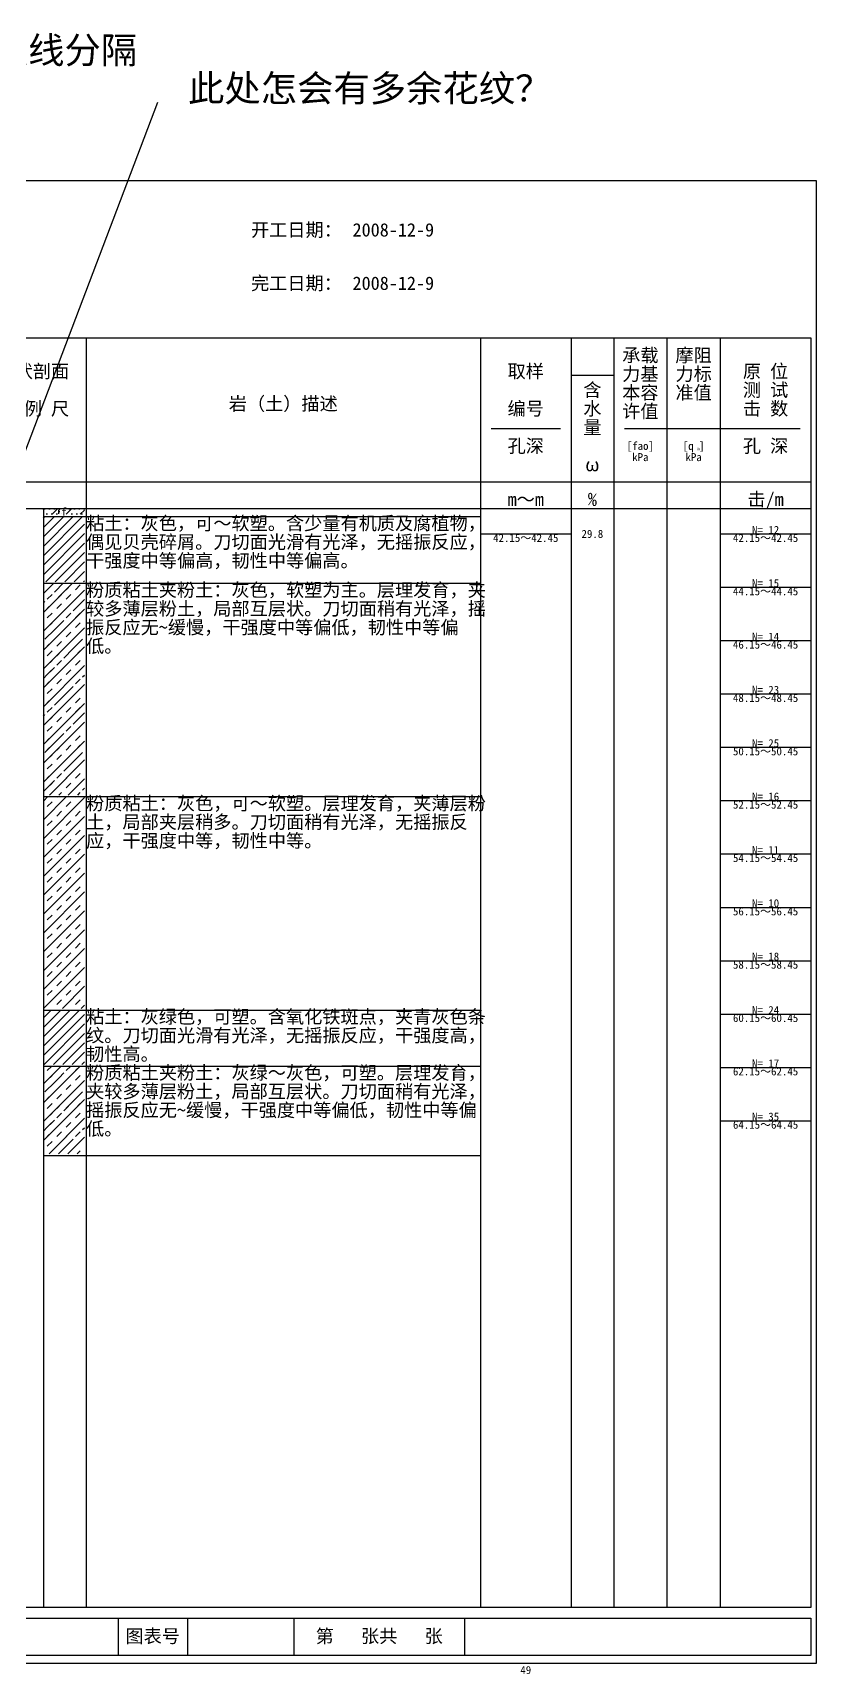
# Model space of a CAD drawing. Extents: x 0 to 390, y 0 to 308.
# Drawn here: x 243 to 390, y 0 to 307.7 of the extents above; entities that cross this region are included whole.
import ezdxf

# ---------------------------------------------------------------- set-up
doc = ezdxf.new("R2010")
doc.units = 0
doc.header["$MEASUREMENT"] = 0
doc.layers.get('0').update_dxf_attribs({"linetype": 'CONTINUOUS'})
doc.layers.add('1', color=7, linetype='CONTINUOUS')
pattern_1 = [(45, (0, 0), (-0.883883, 0.883883), [])]
pattern_2 = [(45, (0, 0), (-3.535534, 3.535534), []), (45, (1.768, 0), (-3.535534, 3.535534), [1.25, -0.625]), (45, (3.5355, 0), (-3.535534, 3.535534), []), (45, (0, 0), (0, 1.767767), [1.25, -1.25])]

msp = doc.modelspace()

# ---------------------------------------------------------------- hatches: boundary and pattern name
at = {"layer": '1'}
h = msp.add_hatch(dxfattribs=at)
h.set_pattern_fill('含粘性土粉砂', color=256, scale=10, style=0)
h.set_pattern_definition([(0, (0, 0), (0.4688, 0.9375), [0, -0.9375]), (45, (0, 0), (0, 2.65165), [1.875, -1.875]), (90, (0.4, 0), (-2.5, 2.5), [0.7, -4.3]), (45, (0.4, 0.7), (0, 5), [0.14142, -3.394113]), (0, (0.5, 0.8), (2.5, 2.5), [0.1, -4.9]), (0, (0.25, 0.45), (2.5, 2.5), [0.3, -4.7])])
h.paths.add_polyline_path([(245, 218.5), (252.7, 218.5), (252.7, 217.3), (245, 217.3)])
h = msp.add_hatch(dxfattribs=at)
h.set_pattern_fill('粘土', color=256, scale=10, style=0)
h.set_pattern_definition(pattern_1)
h.paths.add_polyline_path([(245, 217), (252.7, 217), (252.7, 204.8), (245, 204.8)])
h = msp.add_hatch(dxfattribs=at)
h.set_pattern_fill('粉质粘土夹粉土', color=256, scale=10, style=0)
h.set_pattern_definition(pattern_2)
h.paths.add_polyline_path([(245, 204.5), (252.7, 204.5), (252.7, 164.8), (245, 164.8)])
h = msp.add_hatch(dxfattribs=at)
h.set_pattern_fill('粉质粘土', color=256, scale=10, style=0)
h.set_pattern_definition([(45, (0, 0), (-1.767767, 1.767767), []), (45, (1.7678, 0), (-1.767767, 1.767767), [1.25, -1.25])])
h.paths.add_polyline_path([(245, 164.5), (252.7, 164.5), (252.7, 124.8), (245, 124.8)])
h = msp.add_hatch(dxfattribs=at)
h.set_pattern_fill('粘土', color=256, scale=10, style=0)
h.set_pattern_definition(pattern_1)
h.paths.add_polyline_path([(245, 124.5), (252.7, 124.5), (252.7, 114.3), (245, 114.3)])
h = msp.add_hatch(dxfattribs=at)
h.set_pattern_fill('粉质粘土夹粉土', color=256, scale=10, style=0)
h.set_pattern_definition(pattern_2)
h.paths.add_polyline_path([(245, 114), (252.7, 114), (252.7, 97.55), (245, 97.55)])

# ---------------------------------------------------------------- linework, layer by layer
at = {"linetype": 'Continuous'}
msp.add_line((227.89, 193.27), (266.45, 294.69), dxfattribs=at)
for p, q in [((253, 250.5), (253, 12.5)), ((327, 250.5), (327, 12.5)), ((344, 250.5), (344, 12.5)), ((352, 250.5), (352, 12.5)), ((362, 250.5), (362, 12.5)), ((372, 250.5), (372, 12.5)), ((344, 243.5), (352, 243.5)), ((329, 233.5), (342, 233.5)), ((354, 233.5), (387, 233.5)), ((203, 223.5), (389, 223.5)), ((195, 218.5), (389, 218.5)), ((245, 218.5), (245, 12.5)), ((372, 203.75), (389, 203.75)), ((372, 193.75), (389, 193.75)), ((372, 183.75), (389, 183.75)), ((372, 173.75), (389, 173.75)), ((372, 163.75), (389, 163.75)), ((372, 153.75), (389, 153.75)), ((372, 143.75), (389, 143.75)), ((372, 133.75), (389, 133.75)), ((372, 123.75), (389, 123.75)), ((372, 113.75), (389, 113.75)), ((372, 103.75), (389, 103.75)), ((259, 10.5), (259, 3.5)), ((272, 10.5), (272, 3.5)), ((292, 10.5), (292, 3.5)), ((324, 10.5), (324, 3.5))]:
    msp.add_line(p, q)
for points in [[(0, 280), (390, 280), (390, 2), (0, 2)], [(195, 250.5), (389, 250.5), (389, 12.5), (195, 12.5)], [(1, 10.5), (389, 10.5), (389, 3.5), (1, 3.5)]]:
    msp.add_lwpolyline(points, close=True)
at = {"layer": '1'}
for p, q in [((245, 217), (253, 217)), ((253, 217), (327, 217)), ((327, 213.75), (344, 213.75)), ((372, 213.75), (389, 213.75)), ((245, 204.5), (253, 204.5)), ((253, 204.5), (327, 204.5)), ((245, 164.5), (253, 164.5)), ((253, 164.5), (327, 164.5)), ((245, 124.5), (253, 124.5)), ((253, 124.5), (327, 124.5)), ((245, 114), (253, 114)), ((245, 97.25), (253, 97.25)), ((253, 97.25), (327, 97.25))]:
    msp.add_line(p, q, dxfattribs=at)
msp.add_lwpolyline([(253, 114), (254, 114), (326, 114), (327, 114)], dxfattribs=at)

# ---------------------------------------------------------------- texts
at = {"line_spacing_factor": 0.84}
for s, insert, char_height, attachment_point in [('{\\f楷体_GB2312|b0|i0|c134|p54;开工日期：}', (301, 272), 2.5, 3), ('{\\f楷体_GB2312|b0|i0|c134|p54;2008-12-9}', (303, 272), 2.5, 1), ('{\\f楷体_GB2312|b0|i0|c134|p54;完工日期：}', (301, 262), 2.5, 3), ('{\\f楷体_GB2312|b0|i0|c134|p54;2008-12-9}', (303, 262), 2.5, 1), ('{\\f楷体_GB2312|b0|i0|c134|p54;承载\\P力基\\P本容\\P许值}', (357, 248.5), 2.5, 2), ('{\\f楷体_GB2312|b0|i0|c134|p54;摩阻\\P力标\\P准值}', (367, 248.5), 2.5, 2), ('{\\f楷体_GB2312|b0|i0|c134|p54;柱状剖面\\P\\P比 例 尺}', (243, 245.5), 2.5, 2), ('{\\f楷体_GB2312|b0|i0|c134|p54;取样\\P\\P编号}', (335.5, 245.5), 2.5, 2), ('{\\f楷体_GB2312|b0|i0|c134|p54;原 位\\P测 试\\P击 数}', (380.5, 245.5), 2.5, 2), ('{\\f楷体_GB2312|b0|i0|c134|p54;含\\P水\\P量\\P\\Pω}', (348, 242), 2.5, 2), ('{\\f楷体_GB2312|b0|i0|c134|p54;岩（土）描述}', (290, 238), 2.5, 5), ('{\\f楷体_GB2312|b0|i0|c134|p54;孔深}', (335.5, 231.5), 2.5, 2), ('{\\f楷体_GB2312|b0|i0|c134|p54;[fao]\\PkPa}', (357, 231), 1.5, 2), ('{\\f楷体_GB2312|b0|i0|c134|p54;[q ]\\PkPa}', (367, 231), 1.5, 2), ('{\\f楷体_GB2312|b0|i0|c134|p54;孔 深}', (380.5, 231.5), 2.5, 2), ('{\\f楷体_GB2312|b0|i0|c134|p54;ik}', (368.25, 229.9), 0.5, 3), ('{\\f楷体_GB2312|b0|i0|c134|p54;击/m}', (380.5, 221.5), 2.5, 2), ('{\\f宋体|b0|i0|c134|p54;m～m}', (335.5, 221.5), 2.5, 2), ('{\\f宋体|b0|i0|c134|p54;%}', (348, 221.5), 2.5, 2), ('{\\f楷体_GB2312|b0|i0|c134|p54;44.15～44.45}', (380.5, 203.75), 1.5, 2), ('{\\f楷体_GB2312|b0|i0|c134|p54;N= 15}', (380.5, 203.75), 1.5, 8), ('{\\f楷体_GB2312|b0|i0|c134|p54;N= 14}', (380.5, 193.75), 1.5, 8), ('{\\f楷体_GB2312|b0|i0|c134|p54;46.15～46.45}', (380.5, 193.75), 1.5, 2), ('{\\f楷体_GB2312|b0|i0|c134|p54;N= 23}', (380.5, 183.75), 1.5, 8), ('{\\f楷体_GB2312|b0|i0|c134|p54;48.15～48.45}', (380.5, 183.75), 1.5, 2), ('{\\f楷体_GB2312|b0|i0|c134|p54;50.15～50.45}', (380.5, 173.75), 1.5, 2), ('{\\f楷体_GB2312|b0|i0|c134|p54;N= 25}', (380.5, 173.75), 1.5, 8), ('{\\f楷体_GB2312|b0|i0|c134|p54;52.15～52.45}', (380.5, 163.75), 1.5, 2), ('{\\f楷体_GB2312|b0|i0|c134|p54;N= 16}', (380.5, 163.75), 1.5, 8), ('{\\f楷体_GB2312|b0|i0|c134|p54;N= 11}', (380.5, 153.75), 1.5, 8), ('{\\f楷体_GB2312|b0|i0|c134|p54;54.15～54.45}', (380.5, 153.75), 1.5, 2), ('{\\f楷体_GB2312|b0|i0|c134|p54;N= 10}', (380.5, 143.75), 1.5, 8), ('{\\f楷体_GB2312|b0|i0|c134|p54;56.15～56.45}', (380.5, 143.75), 1.5, 2), ('{\\f楷体_GB2312|b0|i0|c134|p54;58.15～58.45}', (380.5, 133.75), 1.5, 2), ('{\\f楷体_GB2312|b0|i0|c134|p54;N= 18}', (380.5, 133.75), 1.5, 8), ('{\\f楷体_GB2312|b0|i0|c134|p54;60.15～60.45}', (380.5, 123.75), 1.5, 2), ('{\\f楷体_GB2312|b0|i0|c134|p54;N= 24}', (380.5, 123.75), 1.5, 8), ('{\\f楷体_GB2312|b0|i0|c134|p54;N= 17}', (380.5, 113.75), 1.5, 8), ('{\\f楷体_GB2312|b0|i0|c134|p54;62.15～62.45}', (380.5, 113.75), 1.5, 2), ('{\\f楷体_GB2312|b0|i0|c134|p54;N= 35}', (380.5, 103.75), 1.5, 8), ('{\\f楷体_GB2312|b0|i0|c134|p54;64.15～64.45}', (380.5, 103.75), 1.5, 2), ('{\\f楷体_GB2312|b0|i0|c134|p54;图表号}', (265.5, 7), 2.5, 5), ('{\\f楷体_GB2312|b0|i0|c134|p54;第   张共   张}', (308, 7), 2.5, 5), ('{\\f楷体_GB2312|b0|i0|c134|p54;49}', (335.5, 0), 1.5, 8)]:
    msp.add_mtext(s, dxfattribs=dict(at, insert=insert, char_height=char_height, attachment_point=attachment_point))
at = {"layer": '1', "color": 1, "char_height": 5, "width": 65.1852, "attachment_point": 1, "line_spacing_factor": 0.84}
for s, insert in [('{\\fKaiTi_GB2312|b0|i0|c134|p54;此处用双线分隔}', (214.84, 306.94)), ('{\\fKaiTi_GB2312|b0|i0|c134|p54;此处怎会有多余花纹？}', (272.13, 299.79))]:
    msp.add_mtext(s, dxfattribs=dict(at, insert=insert))
at = {"layer": '1', "char_height": 1.5, "line_spacing_factor": 0.84}
for s, insert, attachment_point in [('{\\f|b0|i0|c134|p54;f}', (248.85, 217.9), 5), ('{\\f楷体_GB2312|b0|i0|c134|p54;42.15～42.45}', (335.5, 213.75), 2), ('{\\f楷体_GB2312|b0|i0|c134|p54;29.8}', (348, 213.75), 5), ('{\\f楷体_GB2312|b0|i0|c134|p54;42.15～42.45}', (380.5, 213.75), 2), ('{\\f楷体_GB2312|b0|i0|c134|p54;N= 12}', (380.5, 213.75), 8)]:
    msp.add_mtext(s, dxfattribs=dict(at, insert=insert, attachment_point=attachment_point))
at = {"layer": '1', "char_height": 2.5, "width": 75.5, "attachment_point": 1, "line_spacing_factor": 0.84}
for s, insert in [('{\\f楷体_GB2312|b0|i0|c134|p54;粘土：灰色，可～软塑。含少量有机质及腐植物，偶见贝壳碎屑。刀切面光滑有光泽，无摇振反应，干强度中等偏高，韧性中等偏高。}', (253, 217)), ('{\\f楷体_GB2312|b0|i0|c134|p54;粉质粘土夹粉土：灰色，软塑为主。层理发育，夹较多薄层粉土，局部互层状。刀切面稍有光泽，摇振反应无~缓慢，干强度中等偏低，韧性中等偏低。}', (253, 204.5)), ('{\\f楷体_GB2312|b0|i0|c134|p54;粉质粘土：灰色，可～软塑。层理发育，夹薄层粉土，局部夹层稍多。刀切面稍有光泽，无摇振反应，干强度中等，韧性中等。}', (253, 164.5)), ('{\\f楷体_GB2312|b0|i0|c134|p54;粘土：灰绿色，可塑。含氧化铁斑点，夹青灰色条纹。刀切面光滑有光泽，无摇振反应，干强度高，韧性高。}', (253, 124.5)), ('{\\f楷体_GB2312|b0|i0|c134|p54;粉质粘土夹粉土：灰绿～灰色，可塑。层理发育，夹较多薄层粉土，局部互层状。刀切面稍有光泽，摇振反应无~缓慢，干强度中等偏低，韧性中等偏低。}', (253, 114))]:
    msp.add_mtext(s, dxfattribs=dict(at, insert=insert))

doc.saveas('drawing.dxf')
